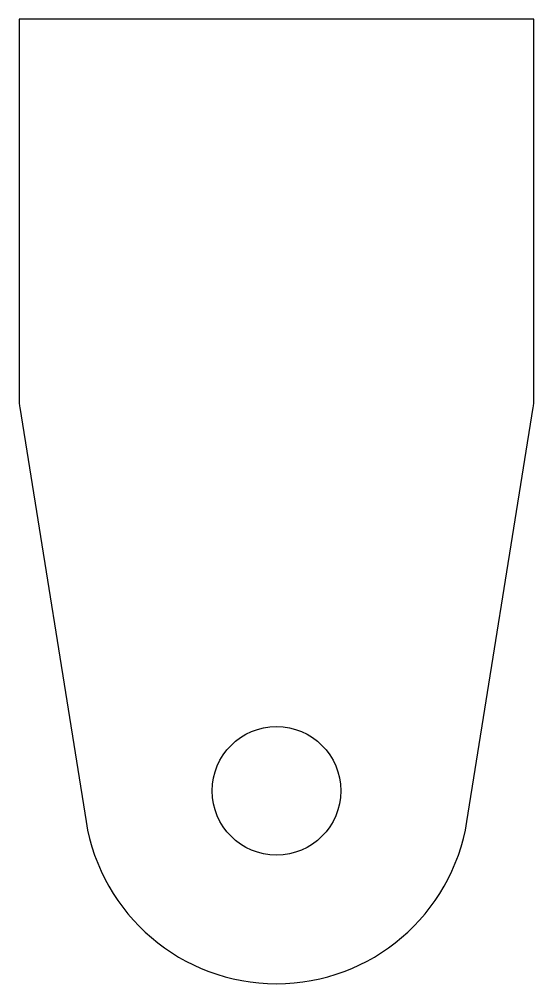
# Model space of a CAD drawing. Header units: metres. Extents: x -40 to 40, y 0 to 150.
import ezdxf

# ---------------------------------------------------------------- set-up
doc = ezdxf.new("R2010")
doc.units = ezdxf.units.M

msp = doc.modelspace()

# ---------------------------------------------------------------- linework, layer by layer
at = {"layer": 'PARAMETRIX'}
for p, q in [((-40, 150), (-40, 90.3982)), ((40, 150), (-40, 150)), ((40, 90.3982), (40, 150)), ((-39.937, 89.6068), (-29.6219, 25.2521)), ((29.6219, 25.2521), (39.937, 89.6068))]:
    msp.add_line(p, q, dxfattribs=at)
msp.add_circle((0, 30), 10, dxfattribs=at)
for centre, radius, start, end in [((-35, 90.3982), 5, 180, 189.1062), ((35, 90.3982), 5, 350.8938, 360), ((0, 30), 30, 189.1062, 350.8938)]:
    msp.add_arc(centre, radius, start, end, dxfattribs=at)

doc.saveas('drawing.dxf')
